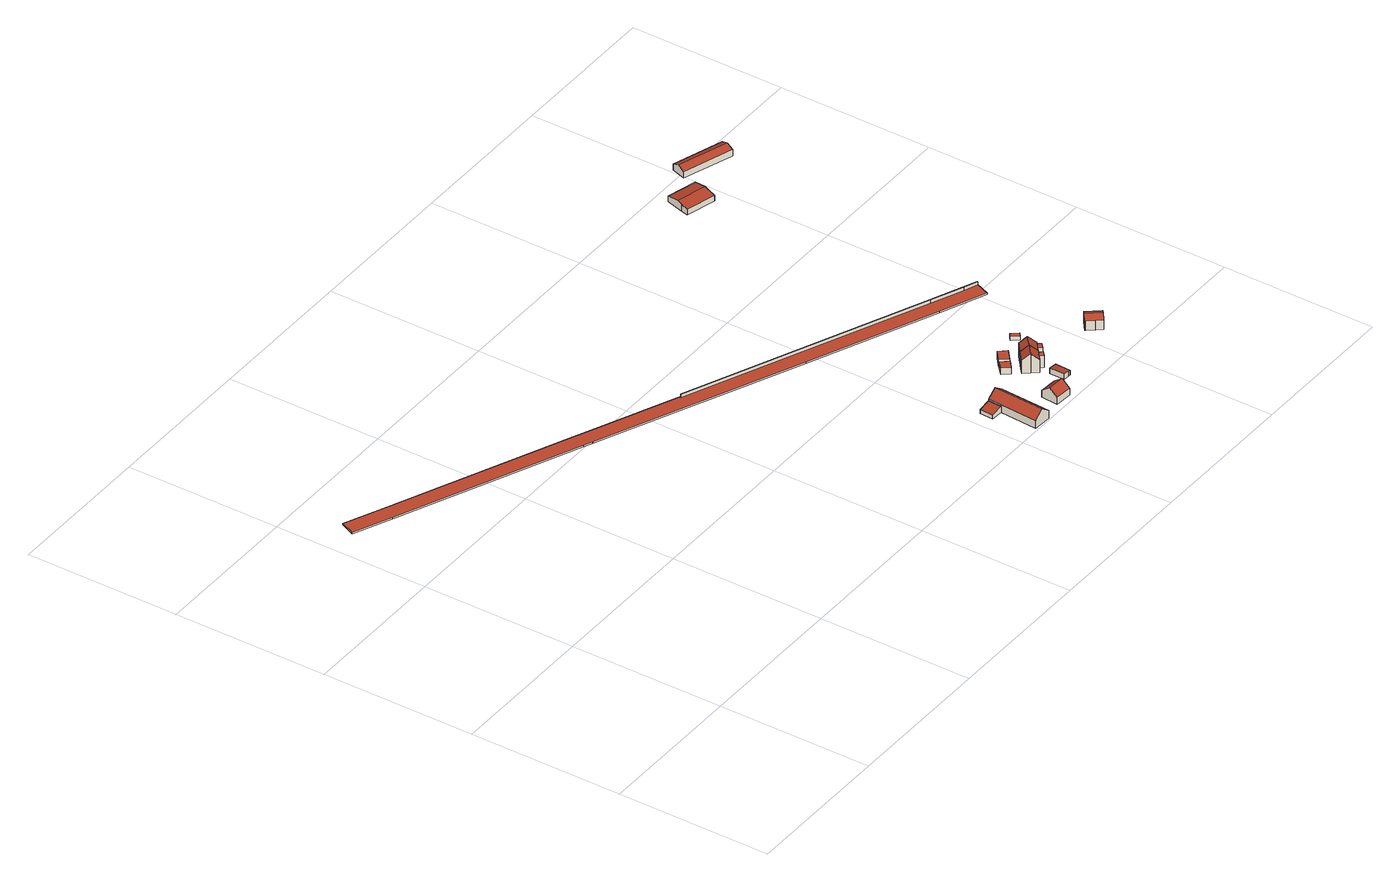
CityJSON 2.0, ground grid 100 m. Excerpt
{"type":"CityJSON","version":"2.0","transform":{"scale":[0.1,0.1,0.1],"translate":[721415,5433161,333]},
"CityObjects":{
"building1":{"type":"Building","attributes":{"Gemeindeschluessel":"09362000","HoeheDach":"351.031","HoeheGrund":"333.483","Methode":"1000","NiedrigsteTraufeDesGebaeudes":"351.031","Geometrietyp2DReferenz":"3000","measuredHeight":17.55,"function":"53001_1800","roofType":"1000"},"geometry":[{"type":"Solid","lod":"2","boundaries":[[[[0,1,2,3]],[[4,5,6,7]],[[8,9,10,11]],[[12,13,14,15]],[[15,14,9,8]],[[16,17,18,19]],[[20,21,22,23]],[[11,10,24,25]],[[3,2,5,4]],[[26,27,28,29]],[[7,6,30,31]],[[31,30,27,26]],[[23,22,13,12]],[[25,16,19,0,3,4,7,31,26,29,20,23,12,15,8,11]],[[25,24,17,16]],[[19,18,1,0]],[[29,28,21,20]],[[10,9,14,13,22,21,28,27,30,6,5,2,1,18,17,24]]]],"semantics":{"surfaces":[{"type":"WallSurface","Flaeche":"1.108","Z_MAX":"17.547","Z_MAX_ASL":"351.031","Z_MIN":"16.548","Z_MIN_ASL":"350.031"},{"type":"WallSurface","Flaeche":"2475.407","Z_MAX":"17.547","Z_MAX_ASL":"351.031","Z_MIN":"16.548","Z_MIN_ASL":"350.031"},{"type":"WallSurface","Flaeche":"2209.420","Z_MAX":"17.547","Z_MAX_ASL":"351.031","Z_MIN":"16.548","Z_MIN_ASL":"350.031"},{"type":"WallSurface","Flaeche":"0.998","Z_MAX":"17.547","Z_MAX_ASL":"351.031","Z_MIN":"16.548","Z_MIN_ASL":"350.031"},{"type":"WallSurface","Flaeche":"109.262","Z_MAX":"17.547","Z_MAX_ASL":"351.031","Z_MIN":"16.548","Z_MIN_ASL":"350.031"},{"type":"WallSurface","Flaeche":"467.337","Z_MAX":"17.547","Z_MAX_ASL":"351.031","Z_MIN":"16.548","Z_MIN_ASL":"350.031"},{"type":"WallSurface","Flaeche":"1546.767","Z_MAX":"17.547","Z_MAX_ASL":"351.031","Z_MIN":"16.548","Z_MIN_ASL":"350.031"},{"type":"WallSurface","Flaeche":"467.722","Z_MAX":"17.547","Z_MAX_ASL":"351.031","Z_MIN":"16.548","Z_MIN_ASL":"350.031"},{"type":"WallSurface","Flaeche":"109.324","Z_MAX":"17.547","Z_MAX_ASL":"351.031","Z_MIN":"16.548","Z_MIN_ASL":"350.031"},{"type":"WallSurface","Flaeche":"175.474","Z_MAX":"17.547","Z_MAX_ASL":"351.031","Z_MIN":"16.548","Z_MIN_ASL":"350.031"},{"type":"WallSurface","Flaeche":"1546.288","Z_MAX":"17.547","Z_MAX_ASL":"351.031","Z_MIN":"16.548","Z_MIN_ASL":"350.031"},{"type":"WallSurface","Flaeche":"559.697","Z_MAX":"17.547","Z_MAX_ASL":"351.031","Z_MIN":"16.548","Z_MIN_ASL":"350.031"},{"type":"WallSurface","Flaeche":"2476.059","Z_MAX":"17.547","Z_MAX_ASL":"351.031","Z_MIN":"16.548","Z_MIN_ASL":"350.031"},{"type":"GroundSurface","Flaeche":"4200.213","Z_MAX":"16.548","Z_MAX_ASL":"350.031","Z_MIN":"16.548","Z_MIN_ASL":"350.031"},{"type":"WallSurface","Flaeche":"175.462","Z_MAX":"17.547","Z_MAX_ASL":"351.031","Z_MIN":"16.548","Z_MIN_ASL":"350.031"},{"type":"WallSurface","Flaeche":"2209.569","Z_MAX":"17.547","Z_MAX_ASL":"351.031","Z_MIN":"16.548","Z_MIN_ASL":"350.031"},{"type":"WallSurface","Flaeche":"560.020","Z_MAX":"17.547","Z_MAX_ASL":"351.031","Z_MIN":"16.548","Z_MIN_ASL":"350.031"},{"type":"RoofSurface","Dachneigung":"90.000","Dachorientierung":"-1.000","Flaeche":"4200.213","Z_MAX":"17.547","Z_MAX_ASL":"351.031","Z_MIN":"17.547","Z_MIN_ASL":"351.031"}],"values":[[0,1,2,3,4,5,6,7,8,9,10,11,12,13,14,15,16,17]]}}]},
"building2":{"type":"Building","attributes":{"Gemeindeschluessel":"09362000","HoeheDach":"338.190","HoeheGrund":"333.960","Methode":"2000","NiedrigsteTraufeDesGebaeudes":"336.560","Geometrietyp2DReferenz":"3000","measuredHeight":4.23,"function":"31001_2000","roofType":"2100"},"geometry":[{"type":"Solid","lod":"2","boundaries":[[[[32,33,34,35]],[[36,37,33,32]],[[38,39,37,36]],[[35,34,39,38]],[[35,38,36,32]],[[33,37,39,34]]]],"semantics":{"surfaces":[{"type":"WallSurface","Flaeche":"26.987","Z_MAX":"4.230","Z_MAX_ASL":"338.190","Z_MIN":"0.000","Z_MIN_ASL":"333.960"},{"type":"WallSurface","Flaeche":"37.849","Z_MAX":"4.230","Z_MAX_ASL":"338.190","Z_MIN":"0.000","Z_MIN_ASL":"333.960"},{"type":"WallSurface","Flaeche":"26.989","Z_MAX":"4.230","Z_MAX_ASL":"338.190","Z_MIN":"0.000","Z_MIN_ASL":"333.960"},{"type":"WallSurface","Flaeche":"23.293","Z_MAX":"2.600","Z_MAX_ASL":"336.560","Z_MIN":"0.000","Z_MIN_ASL":"333.960"},{"type":"GroundSurface","Flaeche":"70.757","Z_MAX":"0.000","Z_MAX_ASL":"333.960","Z_MIN":"0.000","Z_MIN_ASL":"333.960"},{"type":"RoofSurface","Dachneigung":"78.346","Dachorientierung":"273.515","Flaeche":"72.246","Z_MAX":"4.230","Z_MAX_ASL":"338.190","Z_MIN":"2.600","Z_MIN_ASL":"336.560"}],"values":[[0,1,2,3,4,5]]}}]},
"building3":{"type":"Building","attributes":{"Gemeindeschluessel":"09362000","HoeheDach":"343.960","HoeheGrund":"333.880","Methode":"2000","NiedrigsteTraufeDesGebaeudes":"339.255","Geometrietyp2DReferenz":"3000","measuredHeight":10.08,"function":"31001_2000","roofType":"3100"},"geometry":[{"type":"Solid","lod":"2","boundaries":[[[[40,41,42,43,44]],[[45,46,47,48]],[[43,49,50,44]],[[42,45,48,49,43]],[[44,50,51,40]],[[48,47,51,50,49]],[[40,51,47,46,41]],[[41,46,45,42]]]],"semantics":{"surfaces":[{"type":"GroundSurface","Flaeche":"400.640","Z_MAX":"0.000","Z_MAX_ASL":"333.880","Z_MIN":"0.000","Z_MIN_ASL":"333.880"},{"type":"RoofSurface","Dachneigung":"52.127","Dachorientierung":"93.525","Flaeche":"253.626","Z_MAX":"10.080","Z_MAX_ASL":"343.960","Z_MIN":"5.375","Z_MIN_ASL":"339.255"},{"type":"WallSurface","Flaeche":"130.966","Z_MAX":"5.390","Z_MAX_ASL":"339.270","Z_MIN":"0.000","Z_MIN_ASL":"333.880"},{"type":"WallSurface","Flaeche":"93.214","Z_MAX":"10.080","Z_MAX_ASL":"343.960","Z_MIN":"0.000","Z_MIN_ASL":"333.880"},{"type":"WallSurface","Flaeche":"48.224","Z_MAX":"5.390","Z_MAX_ASL":"339.270","Z_MIN":"0.000","Z_MIN_ASL":"333.880"},{"type":"RoofSurface","Dachneigung":"52.129","Dachorientierung":"273.526","Flaeche":"253.904","Z_MAX":"10.080","Z_MAX_ASL":"343.960","Z_MIN":"5.389","Z_MIN_ASL":"339.269"},{"type":"WallSurface","Flaeche":"93.399","Z_MAX":"10.080","Z_MAX_ASL":"343.960","Z_MIN":"0.000","Z_MIN_ASL":"333.880"},{"type":"WallSurface","Flaeche":"178.819","Z_MAX":"5.404","Z_MAX_ASL":"339.284","Z_MIN":"0.000","Z_MIN_ASL":"333.880"}],"values":[[0,1,2,3,4,5,6,7]]}}]},
"building4":{"type":"Building","attributes":{"Gemeindeschluessel":"09362000","HoeheDach":"353.010","HoeheGrund":"350.320","Methode":"2000","NiedrigsteTraufeDesGebaeudes":"353.010","Geometrietyp2DReferenz":"3000","measuredHeight":2.69,"function":"51009_1700","roofType":"1000"},"geometry":[{"type":"Solid","lod":"2","boundaries":[[[[52,53,54,55]],[[56,57,53,52]],[[58,59,60,61]],[[62,63,64,65]],[[56,52,55,66,58,61,62,65]],[[66,67,59,58]],[[65,64,57,56]],[[64,63,60,59,67,54,53,57]],[[55,54,67,66]],[[61,60,63,62]]]],"semantics":{"surfaces":[{"type":"WallSurface","Flaeche":"444.418","Z_MAX":"2.690","Z_MAX_ASL":"353.010","Z_MIN":"0.000","Z_MIN_ASL":"350.320"},{"type":"WallSurface","Flaeche":"1.347","Z_MAX":"2.690","Z_MAX_ASL":"353.010","Z_MIN":"0.000","Z_MIN_ASL":"350.320"},{"type":"WallSurface","Flaeche":"1.345","Z_MAX":"2.690","Z_MAX_ASL":"353.010","Z_MIN":"0.000","Z_MIN_ASL":"350.320"},{"type":"WallSurface","Flaeche":"58.465","Z_MAX":"2.690","Z_MAX_ASL":"353.010","Z_MIN":"0.000","Z_MIN_ASL":"350.320"},{"type":"GroundSurface","Flaeche":"98.501","Z_MAX":"0.000","Z_MAX_ASL":"350.320","Z_MIN":"0.000","Z_MIN_ASL":"350.320"},{"type":"WallSurface","Flaeche":"26.283","Z_MAX":"2.690","Z_MAX_ASL":"353.010","Z_MIN":"0.000","Z_MIN_ASL":"350.320"},{"type":"RoofSurface","Dachneigung":"90.000","Dachorientierung":"-1.000","Flaeche":"98.501","Z_MAX":"2.690","Z_MAX_ASL":"353.010","Z_MIN":"2.690","Z_MIN_ASL":"353.010"},{"type":"WallSurface","Flaeche":"58.452","Z_MAX":"2.690","Z_MAX_ASL":"353.010","Z_MIN":"0.000","Z_MIN_ASL":"350.320"},{"type":"WallSurface","Flaeche":"26.300","Z_MAX":"2.690","Z_MAX_ASL":"353.010","Z_MIN":"0.000","Z_MIN_ASL":"350.320"}],"values":[[0,1,2,3,4,5,0,6,7,8]]}}]},
"building5":{"type":"Building","attributes":{"Gemeindeschluessel":"09362000","HoeheDach":"343.425","HoeheGrund":"334.650","Methode":"1000","NiedrigsteTraufeDesGebaeudes":"339.077","Geometrietyp2DReferenz":"3000","measuredHeight":8.78,"function":"31001_2000","roofType":"3100"},"geometry":[{"type":"Solid","lod":"2","boundaries":[[[[68,69,70,71]],[[70,69,72,73]],[[68,71,74,75]],[[76,77,75,74]],[[71,70,73,76,74]],[[77,72,69,68,75]],[[76,73,72,77]]]],"semantics":{"surfaces":[{"type":"WallSurface","Flaeche":"50.925","Z_MAX":"4.594","Z_MAX_ASL":"339.244","Z_MIN":"0.000","Z_MIN_ASL":"334.650"},{"type":"GroundSurface","Flaeche":"126.923","Z_MAX":"0.000","Z_MAX_ASL":"334.650","Z_MIN":"0.000","Z_MIN_ASL":"334.650"},{"type":"RoofSurface","Dachneigung":"52.472","Dachorientierung":"183.685","Flaeche":"79.493","Z_MAX":"8.775","Z_MAX_ASL":"343.425","Z_MIN":"4.427","Z_MIN_ASL":"339.077"},{"type":"RoofSurface","Dachneigung":"52.470","Dachorientierung":"3.685","Flaeche":"80.555","Z_MAX":"8.775","Z_MAX_ASL":"343.425","Z_MIN":"4.499","Z_MIN_ASL":"339.149"},{"type":"WallSurface","Flaeche":"74.364","Z_MAX":"8.775","Z_MAX_ASL":"343.425","Z_MIN":"0.000","Z_MIN_ASL":"334.650"},{"type":"WallSurface","Flaeche":"73.340","Z_MAX":"8.775","Z_MAX_ASL":"343.425","Z_MIN":"0.000","Z_MIN_ASL":"334.650"},{"type":"WallSurface","Flaeche":"51.904","Z_MAX":"4.499","Z_MAX_ASL":"339.149","Z_MIN":"0.000","Z_MIN_ASL":"334.650"}],"values":[[0,1,2,3,4,5,6]]}}]},
"building6":{"type":"Building","attributes":{"Gemeindeschluessel":"09362000","HoeheDach":"339.000","HoeheGrund":"334.426","Methode":"2000","NiedrigsteTraufeDesGebaeudes":"339.000","Geometrietyp2DReferenz":"3000","measuredHeight":4.57,"function":"31001_2463","roofType":"1000","storeysAboveGround":1},"geometry":[{"type":"Solid","lod":"2","boundaries":[[[[78,79,80,81]],[[79,82,83,80]],[[81,84,85,78]],[[81,80,83,84]],[[85,82,79,78]],[[84,83,82,85]]]],"semantics":{"surfaces":[{"type":"WallSurface","Flaeche":"27.451","Z_MAX":"4.574","Z_MAX_ASL":"339.000","Z_MIN":"0.004","Z_MIN_ASL":"334.430"},{"type":"RoofSurface","Dachneigung":"90.000","Dachorientierung":"-1.000","Flaeche":"35.912","Z_MAX":"4.574","Z_MAX_ASL":"339.000","Z_MIN":"4.574","Z_MIN_ASL":"339.000"},{"type":"GroundSurface","Flaeche":"35.912","Z_MAX":"0.004","Z_MAX_ASL":"334.430","Z_MIN":"0.004","Z_MIN_ASL":"334.430"},{"type":"WallSurface","Flaeche":"27.322","Z_MAX":"4.574","Z_MAX_ASL":"339.000","Z_MIN":"0.004","Z_MIN_ASL":"334.430"}],"values":[[0,1,2,3,3,0]]}}]},
"building7":{"type":"Building","attributes":{"Gemeindeschluessel":"09362000","HoeheDach":"338.513","HoeheGrund":"334.666","Methode":"1000","NiedrigsteTraufeDesGebaeudes":"337.944","Geometrietyp2DReferenz":"3000","measuredHeight":3.85,"function":"31001_2000","roofType":"1000"},"geometry":[{"type":"Solid","lod":"2","boundaries":[[[[86,87,88,89]],[[87,90,91,92,88]],[[93,91,90,94]],[[89,88,92,95]],[[89,95,93,94,86]],[[94,90,87,86]],[[95,92,91,93]]]],"semantics":{"surfaces":[{"type":"WallSurface","Flaeche":"13.792","Z_MAX":"3.847","Z_MAX_ASL":"338.513","Z_MIN":"0.000","Z_MIN_ASL":"334.666"},{"type":"RoofSurface","Dachneigung":"84.083","Dachorientierung":"92.472","Flaeche":"55.010","Z_MAX":"3.847","Z_MAX_ASL":"338.513","Z_MIN":"3.278","Z_MIN_ASL":"337.944"},{"type":"WallSurface","Flaeche":"32.618","Z_MAX":"3.279","Z_MAX_ASL":"337.945","Z_MIN":"0.000","Z_MIN_ASL":"334.666"},{"type":"WallSurface","Flaeche":"38.348","Z_MAX":"3.847","Z_MAX_ASL":"338.513","Z_MIN":"0.000","Z_MIN_ASL":"334.666"},{"type":"GroundSurface","Flaeche":"54.717","Z_MAX":"0.000","Z_MAX_ASL":"334.666","Z_MIN":"0.000","Z_MIN_ASL":"334.666"},{"type":"WallSurface","Flaeche":"5.726","Z_MAX":"3.455","Z_MAX_ASL":"338.121","Z_MIN":"0.000","Z_MIN_ASL":"334.666"},{"type":"WallSurface","Flaeche":"19.552","Z_MAX":"3.847","Z_MAX_ASL":"338.513","Z_MIN":"0.000","Z_MIN_ASL":"334.666"}],"values":[[0,1,2,3,4,5,6]]}}]},
"building8":{"type":"Building","attributes":{"Gemeindeschluessel":"09362000","HoeheDach":"347.805","HoeheGrund":"334.360","Methode":"2000","NiedrigsteTraufeDesGebaeudes":"342.600","Geometrietyp2DReferenz":"3000","measuredHeight":13.45,"function":"31001_1000","roofType":"3100","storeysAboveGround":3},"address":[{"Country":"Germany","Locality":"Regensburg","ThoroughfareName":"Bei der Schanze 4a"}],"geometry":[{"type":"Solid","lod":"2","boundaries":[[[[96,97,98,99,100,101]],[[100,99,102,103]],[[104,103,102,105,106]],[[107,108,96,101]],[[108,104,106,109,110,111,112,113,114,97,96]],[[115,116,117,118,119]],[[120,105,102,99,98,116,115]],[[112,118,117,113]],[[106,105,120,109]],[[116,98,97,114,113,117]],[[108,107,103,104]],[[107,101,100,103]],[[110,115,119,111]],[[109,120,115,110]],[[111,119,118,112]]]],"semantics":{"surfaces":[{"type":"WallSurface","Flaeche":"24.727","Z_MAX":"9.272","Z_MAX_ASL":"343.632","Z_MIN":"0.000","Z_MIN_ASL":"334.360"},{"type":"WallSurface","Flaeche":"4.016","Z_MAX":"9.240","Z_MAX_ASL":"343.600","Z_MIN":"8.240","Z_MIN_ASL":"342.600"},{"type":"WallSurface","Flaeche":"0.454","Z_MAX":"9.280","Z_MAX_ASL":"343.640","Z_MIN":"0.000","Z_MIN_ASL":"334.360"},{"type":"WallSurface","Flaeche":"32.918","Z_MAX":"8.240","Z_MAX_ASL":"342.600","Z_MIN":"0.000","Z_MIN_ASL":"334.360"},{"type":"GroundSurface","Flaeche":"96.524","Z_MAX":"0.000","Z_MAX_ASL":"334.360","Z_MIN":"0.000","Z_MIN_ASL":"334.360"},{"type":"RoofSurface","Dachneigung":"50.334","Dachorientierung":"319.488","Flaeche":"54.530","Z_MAX":"13.445","Z_MAX_ASL":"347.805","Z_MIN":"9.278","Z_MIN_ASL":"343.638"},{"type":"RoofSurface","Dachneigung":"50.305","Dachorientierung":"139.531","Flaeche":"55.524","Z_MAX":"13.445","Z_MAX_ASL":"347.805","Z_MIN":"9.240","Z_MIN_ASL":"343.600"},{"type":"WallSurface","Flaeche":"28.898","Z_MAX":"9.282","Z_MAX_ASL":"343.641","Z_MIN":"0.000","Z_MIN_ASL":"334.360"},{"type":"WallSurface","Flaeche":"41.828","Z_MAX":"9.280","Z_MAX_ASL":"343.640","Z_MIN":"0.000","Z_MIN_ASL":"334.360"},{"type":"WallSurface","Flaeche":"114.102","Z_MAX":"13.445","Z_MAX_ASL":"347.805","Z_MIN":"0.000","Z_MIN_ASL":"334.360"},{"type":"WallSurface","Flaeche":"24.206","Z_MAX":"8.240","Z_MAX_ASL":"342.600","Z_MIN":"0.000","Z_MIN_ASL":"334.360"},{"type":"RoofSurface","Dachneigung":"90.000","Dachorientierung":"-1.000","Flaeche":"11.806","Z_MAX":"8.240","Z_MAX_ASL":"342.600","Z_MIN":"8.240","Z_MIN_ASL":"342.600"},{"type":"WallSurface","Flaeche":"56.965","Z_MAX":"13.440","Z_MAX_ASL":"347.799","Z_MIN":"0.000","Z_MIN_ASL":"334.360"},{"type":"WallSurface","Flaeche":"57.120","Z_MAX":"13.440","Z_MAX_ASL":"347.799","Z_MIN":"0.000","Z_MIN_ASL":"334.360"},{"type":"WallSurface","Flaeche":"48.244","Z_MAX":"9.282","Z_MAX_ASL":"343.641","Z_MIN":"0.000","Z_MIN_ASL":"334.360"}],"values":[[0,1,2,3,4,5,6,7,8,9,10,11,12,13,14]]}}]},
"building9":{"type":"Building","attributes":{"Gemeindeschluessel":"09362000","HoeheDach":"339.000","HoeheGrund":"334.149","Methode":"2000","NiedrigsteTraufeDesGebaeudes":"339.000","Geometrietyp2DReferenz":"3000","measuredHeight":4.85,"function":"31001_2463","roofType":"1000","storeysAboveGround":1},"geometry":[{"type":"Solid","lod":"2","boundaries":[[[[121,122,123,124]],[[125,121,124,126]],[[126,127,128,125]],[[127,123,122,128]],[[126,124,123,127]],[[128,122,121,125]]]],"semantics":{"surfaces":[{"type":"RoofSurface","Dachneigung":"90.000","Dachorientierung":"-1.000","Flaeche":"47.843","Z_MAX":"4.851","Z_MAX_ASL":"339.000","Z_MIN":"4.851","Z_MIN_ASL":"339.000"},{"type":"WallSurface","Flaeche":"29.133","Z_MAX":"4.851","Z_MAX_ASL":"339.000","Z_MIN":"0.001","Z_MIN_ASL":"334.150"},{"type":"GroundSurface","Flaeche":"47.843","Z_MAX":"0.001","Z_MAX_ASL":"334.150","Z_MIN":"0.001","Z_MIN_ASL":"334.150"},{"type":"WallSurface","Flaeche":"29.138","Z_MAX":"4.851","Z_MAX_ASL":"339.000","Z_MIN":"0.001","Z_MIN_ASL":"334.150"},{"type":"WallSurface","Flaeche":"38.660","Z_MAX":"4.851","Z_MAX_ASL":"339.000","Z_MIN":"0.001","Z_MIN_ASL":"334.150"},{"type":"WallSurface","Flaeche":"38.591","Z_MAX":"4.851","Z_MAX_ASL":"339.000","Z_MIN":"0.001","Z_MIN_ASL":"334.150"}],"values":[[0,1,2,3,4,5]]}}]},
"building10":{"type":"Building","attributes":{"Gemeindeschluessel":"09362000","HoeheDach":"347.802","HoeheGrund":"334.220","Methode":"2000","NiedrigsteTraufeDesGebaeudes":"342.500","Geometrietyp2DReferenz":"3000","measuredHeight":13.58,"function":"31001_1000","roofType":"3100","storeysAboveGround":3},"address":[{"Country":"Germany","Locality":"Regensburg","ThoroughfareName":"Bei der Schanze 4"}],"geometry":[{"type":"Solid","lod":"2","boundaries":[[[[98,129,130,131,132,133,134,116]],[[135,131,130,136]],[[137,133,132,138]],[[139,140,141,142,143,144,145,137,138,146,147]],[[148,149,135,136]],[[144,150,134,145]],[[139,129,98,140]],[[146,138,132,131,135,149]],[[141,140,98,116,117,142]],[[142,117,151,143]],[[139,147,148,136,130,129]],[[145,134,133,137]],[[143,151,150,144]],[[146,149,148,147]],[[116,134,150,151,117]]]],"semantics":{"surfaces":[{"type":"RoofSurface","Dachneigung":"50.394","Dachorientierung":"139.391","Flaeche":"53.552","Z_MAX":"13.582","Z_MAX_ASL":"347.802","Z_MIN":"9.380","Z_MIN_ASL":"343.600"},{"type":"WallSurface","Flaeche":"4.448","Z_MAX":"9.380","Z_MAX_ASL":"343.600","Z_MIN":"8.280","Z_MIN_ASL":"342.500"},{"type":"WallSurface","Flaeche":"3.006","Z_MAX":"9.428","Z_MAX_ASL":"343.648","Z_MIN":"0.000","Z_MIN_ASL":"334.220"},{"type":"GroundSurface","Flaeche":"94.550","Z_MAX":"0.000","Z_MAX_ASL":"334.220","Z_MIN":"0.000","Z_MIN_ASL":"334.220"},{"type":"RoofSurface","Dachneigung":"90.000","Dachorientierung":"-1.000","Flaeche":"11.862","Z_MAX":"8.280","Z_MAX_ASL":"342.500","Z_MIN":"8.280","Z_MIN_ASL":"342.500"},{"type":"WallSurface","Flaeche":"57.633","Z_MAX":"13.571","Z_MAX_ASL":"347.791","Z_MIN":"0.000","Z_MIN_ASL":"334.220"},{"type":"WallSurface","Flaeche":"35.469","Z_MAX":"9.421","Z_MAX_ASL":"343.641","Z_MIN":"0.000","Z_MIN_ASL":"334.220"},{"type":"WallSurface","Flaeche":"24.643","Z_MAX":"9.425","Z_MAX_ASL":"343.645","Z_MIN":"0.000","Z_MIN_ASL":"334.220"},{"type":"WallSurface","Flaeche":"115.508","Z_MAX":"13.582","Z_MAX_ASL":"347.802","Z_MIN":"0.000","Z_MIN_ASL":"334.220"},{"type":"WallSurface","Flaeche":"29.344","Z_MAX":"9.425","Z_MAX_ASL":"343.645","Z_MIN":"0.000","Z_MIN_ASL":"334.220"},{"type":"WallSurface","Flaeche":"24.663","Z_MAX":"9.421","Z_MAX_ASL":"343.641","Z_MIN":"0.000","Z_MIN_ASL":"334.220"},{"type":"WallSurface","Flaeche":"57.662","Z_MAX":"13.571","Z_MAX_ASL":"347.791","Z_MIN":"0.000","Z_MIN_ASL":"334.220"},{"type":"WallSurface","Flaeche":"48.988","Z_MAX":"9.425","Z_MAX_ASL":"343.645","Z_MIN":"0.000","Z_MIN_ASL":"334.220"},{"type":"WallSurface","Flaeche":"33.822","Z_MAX":"8.280","Z_MAX_ASL":"342.500","Z_MIN":"0.000","Z_MIN_ASL":"334.220"},{"type":"RoofSurface","Dachneigung":"50.349","Dachorientierung":"319.488","Flaeche":"53.807","Z_MAX":"13.582","Z_MAX_ASL":"347.802","Z_MIN":"9.421","Z_MIN_ASL":"343.641"}],"values":[[0,1,2,3,4,5,6,7,8,9,10,11,12,13,14]]}}]},
"building11":{"type":"Building","attributes":{"Gemeindeschluessel":"09362000","HoeheDach":"338.771","HoeheGrund":"335.880","Methode":"1000","NiedrigsteTraufeDesGebaeudes":"338.771","Geometrietyp2DReferenz":"3000","measuredHeight":2.89,"function":"31001_2523","roofType":"1000"},"address":[{"Country":"Germany","Locality":"Regensburg","ThoroughfareName":"Bei der Schanze 1b"}],"geometry":[{"type":"Solid","lod":"2","boundaries":[[[[152,153,154,155]],[[156,155,154,157]],[[158,153,152,159]],[[158,159,156,157]],[[159,152,155,156]],[[153,158,157,154]]]],"semantics":{"surfaces":[{"type":"WallSurface","Flaeche":"8.463","Z_MAX":"2.891","Z_MAX_ASL":"338.771","Z_MIN":"-0.000","Z_MIN_ASL":"335.880"},{"type":"GroundSurface","Flaeche":"16.690","Z_MAX":"-0.000","Z_MAX_ASL":"335.880","Z_MIN":"-0.000","Z_MIN_ASL":"335.880"},{"type":"RoofSurface","Dachneigung":"90.000","Dachorientierung":"-1.000","Flaeche":"16.690","Z_MAX":"2.891","Z_MAX_ASL":"338.771","Z_MIN":"2.891","Z_MIN_ASL":"338.771"},{"type":"WallSurface","Flaeche":"8.526","Z_MAX":"2.891","Z_MAX_ASL":"338.771","Z_MIN":"-0.000","Z_MIN_ASL":"335.880"},{"type":"WallSurface","Flaeche":"16.420","Z_MAX":"2.891","Z_MAX_ASL":"338.771","Z_MIN":"-0.000","Z_MIN_ASL":"335.880"},{"type":"WallSurface","Flaeche":"16.433","Z_MAX":"2.891","Z_MAX_ASL":"338.771","Z_MIN":"-0.000","Z_MIN_ASL":"335.880"}],"values":[[0,1,2,3,4,5]]}}]},
"building12":{"type":"Building","attributes":{"Gemeindeschluessel":"09362000","HoeheDach":"345.400","HoeheGrund":"336.667","Methode":"2000","NiedrigsteTraufeDesGebaeudes":"343.519","Geometrietyp2DReferenz":"3000","measuredHeight":8.73,"function":"31001_1000","roofType":"3100"},"address":[{"Country":"Germany","Locality":"Regensburg","ThoroughfareName":"Bei der Schanze 1a"}],"geometry":[{"type":"Solid","lod":"2","boundaries":[[[[160,161,162,163]],[[163,162,164,165,166]],[[167,160,163,166,168,169]],[[164,162,161,170]],[[166,165,171,168]],[[168,171,172,169]],[[169,172,173,167]],[[167,173,170,161,160]],[[172,171,165,164,170,173]]]],"semantics":{"surfaces":[{"type":"WallSurface","Flaeche":"72.732","Z_MAX":"6.855","Z_MAX_ASL":"343.522","Z_MIN":"0.003","Z_MIN_ASL":"336.670"},{"type":"WallSurface","Flaeche":"67.646","Z_MAX":"8.733","Z_MAX_ASL":"345.400","Z_MIN":"0.003","Z_MIN_ASL":"336.670"},{"type":"GroundSurface","Flaeche":"92.168","Z_MAX":"0.003","Z_MAX_ASL":"336.670","Z_MIN":"0.003","Z_MIN_ASL":"336.670"},{"type":"RoofSurface","Dachneigung":"66.620","Dachorientierung":"51.003","Flaeche":"50.247","Z_MAX":"8.733","Z_MAX_ASL":"345.400","Z_MIN":"6.855","Z_MIN_ASL":"343.522"},{"type":"WallSurface","Flaeche":"31.926","Z_MAX":"6.859","Z_MAX_ASL":"343.525","Z_MIN":"0.003","Z_MIN_ASL":"336.670"},{"type":"WallSurface","Flaeche":"38.397","Z_MAX":"6.859","Z_MAX_ASL":"343.525","Z_MIN":"0.003","Z_MIN_ASL":"336.670"},{"type":"WallSurface","Flaeche":"2.430","Z_MAX":"6.856","Z_MAX_ASL":"343.523","Z_MIN":"0.003","Z_MIN_ASL":"336.670"},{"type":"WallSurface","Flaeche":"67.742","Z_MAX":"8.733","Z_MAX_ASL":"345.400","Z_MIN":"0.003","Z_MIN_ASL":"336.670"},{"type":"RoofSurface","Dachneigung":"66.620","Dachorientierung":"231.003","Flaeche":"50.165","Z_MAX":"8.733","Z_MAX_ASL":"345.400","Z_MIN":"6.852","Z_MIN_ASL":"343.519"}],"values":[[0,1,2,3,4,5,6,7,8]]}}]},
"building13":{"type":"Building","attributes":{"Gemeindeschluessel":"09362000","HoeheDach":"339.430","HoeheGrund":"333.850","Methode":"1000","NiedrigsteTraufeDesGebaeudes":"337.811","Geometrietyp2DReferenz":"3000","measuredHeight":5.58,"function":"31001_2000","roofType":"3100"},"geometry":[{"type":"Solid","lod":"2","boundaries":[[[[174,175,176,177,178]],[[179,180,175,174]],[[178,177,181,182]],[[183,181,177,176]],[[174,178,182,184,185,179]],[[182,181,183,186,184]],[[187,186,183,176,175,180]],[[184,186,187,185]],[[185,187,180,179]]]],"semantics":{"surfaces":[{"type":"WallSurface","Flaeche":"55.771","Z_MAX":"5.580","Z_MAX_ASL":"339.430","Z_MIN":"0.000","Z_MIN_ASL":"333.850"},{"type":"WallSurface","Flaeche":"22.954","Z_MAX":"4.970","Z_MAX_ASL":"338.820","Z_MIN":"0.000","Z_MIN_ASL":"333.850"},{"type":"WallSurface","Flaeche":"79.773","Z_MAX":"3.963","Z_MAX_ASL":"337.813","Z_MIN":"0.000","Z_MIN_ASL":"333.850"},{"type":"RoofSurface","Dachneigung":"78.901","Dachorientierung":"15.294","Flaeche":"169.287","Z_MAX":"5.580","Z_MAX_ASL":"339.430","Z_MIN":"3.961","Z_MIN_ASL":"337.811"},{"type":"GroundSurface","Flaeche":"332.396","Z_MAX":"0.000","Z_MAX_ASL":"333.850","Z_MIN":"0.000","Z_MIN_ASL":"333.850"},{"type":"WallSurface","Flaeche":"55.596","Z_MAX":"5.580","Z_MAX_ASL":"339.430","Z_MIN":"0.000","Z_MIN_ASL":"333.850"},{"type":"RoofSurface","Dachneigung":"78.903","Dachorientierung":"195.299","Flaeche":"169.434","Z_MAX":"5.580","Z_MAX_ASL":"339.430","Z_MIN":"3.962","Z_MIN_ASL":"337.812"},{"type":"WallSurface","Flaeche":"23.098","Z_MAX":"4.976","Z_MAX_ASL":"338.826","Z_MIN":"0.000","Z_MIN_ASL":"333.850"},{"type":"WallSurface","Flaeche":"79.883","Z_MAX":"3.962","Z_MAX_ASL":"337.812","Z_MIN":"0.000","Z_MIN_ASL":"333.850"}],"values":[[0,1,2,3,4,5,6,7,8]]}}]},
"building14":{"type":"Building","attributes":{"Gemeindeschluessel":"09362000","HoeheDach":"340.004","HoeheGrund":"333.820","Methode":"1000","NiedrigsteTraufeDesGebaeudes":"338.014","Geometrietyp2DReferenz":"3000","measuredHeight":6.18,"function":"31001_2000","roofType":"3100"},"geometry":[{"type":"Solid","lod":"2","boundaries":[[[[188,189,190,191]],[[192,193,194,189,188]],[[194,193,195,196]],[[189,194,196,190]],[[197,195,193,192]],[[191,197,192,188]],[[191,190,196,195,197]]]],"semantics":{"surfaces":[{"type":"WallSurface","Flaeche":"144.749","Z_MAX":"4.196","Z_MAX_ASL":"338.016","Z_MIN":"0.000","Z_MIN_ASL":"333.820"},{"type":"WallSurface","Flaeche":"49.540","Z_MAX":"6.184","Z_MAX_ASL":"340.004","Z_MIN":"0.000","Z_MIN_ASL":"333.820"},{"type":"RoofSurface","Dachneigung":"67.370","Dachorientierung":"18.025","Flaeche":"178.266","Z_MAX":"6.184","Z_MAX_ASL":"340.004","Z_MIN":"4.194","Z_MIN_ASL":"338.014"},{"type":"RoofSurface","Dachneigung":"67.378","Dachorientierung":"198.028","Flaeche":"178.286","Z_MAX":"6.184","Z_MAX_ASL":"340.004","Z_MIN":"4.196","Z_MIN_ASL":"338.016"},{"type":"WallSurface","Flaeche":"144.721","Z_MAX":"4.197","Z_MAX_ASL":"338.017","Z_MIN":"0.000","Z_MIN_ASL":"333.820"},{"type":"GroundSurface","Flaeche":"329.116","Z_MAX":"0.000","Z_MAX_ASL":"333.820","Z_MIN":"0.000","Z_MIN_ASL":"333.820"},{"type":"WallSurface","Flaeche":"49.491","Z_MAX":"6.184","Z_MAX_ASL":"340.004","Z_MIN":"0.000","Z_MIN_ASL":"333.820"}],"values":[[0,1,2,3,4,5,6]]}}]}
},
"vertices":[
[1445,1977,170],[1445,1977,180],[1446,1977,180],[1446,1977,170],[1503,1951,170],[1503,1951,180],[2797,1391,180],[2797,1391,170],[1405,1885,170],[1405,1885,180],[249,2384,180],[249,2384,170],[1463,1860,170],[1463,1860,180],[1462,1860,180],[1462,1860,170],[46,2583,170],[46,2583,180],[289,2476,180],[289,2476,170],[3568,952,170],[3568,952,180],[2758,1299,180],[2758,1299,170],[5,2492,180],[5,2492,170],[3901,920,170],[3901,920,180],[3863,828,180],[3863,828,170],[3607,1044,180],[3607,1044,170],
[3169,259,10],[3169,259,52],[3090,264,36],[3090,264,10],[3175,348,10],[3175,348,52],[3096,353,10],[3096,353,36],
[3175,348,9],[3295,341,9],[3275,10,9],[3154,16,9],[3169,259,9],[3275,10,63],[3295,341,63],[3235,344,110],[3214,13,110],[3154,16,63],[3169,259,63],[3175,348,63],
[2092,1693,173],[2092,1693,200],[3610,1041,200],[3610,1041,173],[2090,1688,173],[2090,1688,200],[3901,920,173],[3901,920,200],[3899,916,200],[3899,916,173],[3808,950,173],[3808,950,200],[3608,1036,200],[3608,1036,173],[3810,955,173],[3810,955,200],
[3402,41,62],[3402,41,16],[3515,31,16],[3515,31,61],[3411,151,16],[3526,143,16],[3521,88,104],[3407,95,104],[3526,143,61],[3411,151,61],
[3495,414,14],[3495,414,60],[3456,460,60],[3456,460,14],[3540,453,60],[3501,499,60],[3501,499,14],[3540,453,14],
[3652,135,17],[3652,135,51],[3614,138,55],[3614,138,17],[3669,135,49],[3673,234,49],[3619,237,55],[3673,234,17],[3669,135,17],[3619,237,17],
[3680,323,14],[3661,346,14],[3661,346,106],[3661,345,106],[3661,345,96],[3680,323,96],[3630,319,106],[3630,319,96],[3630,319,14],[3630,320,106],[3630,320,14],[3649,297,96],[3649,297,14],[3596,290,14],[3563,329,14],[3531,367,14],[3570,400,14],[3594,421,14],[3627,383,14],[3563,329,148],[3627,383,148],[3594,421,106],[3570,400,106],[3531,367,106],[3596,290,106],
[3555,466,60],[3616,518,60],[3577,563,60],[3516,512,60],[3555,466,11],[3516,512,11],[3577,563,11],[3616,518,11],
[3689,370,106],[3690,370,106],[3720,396,106],[3720,397,106],[3722,399,106],[3690,437,148],[3720,396,95],[3690,370,95],[3722,399,12],[3720,397,12],[3689,370,12],[3661,346,12],[3627,383,12],[3594,421,12],[3618,441,12],[3657,475,12],[3690,437,12],[3740,374,12],[3709,348,12],[3709,348,95],[3740,374,95],[3657,475,106],[3618,441,106],
[3735,583,58],[3757,602,58],[3757,602,29],[3735,583,29],[3771,540,29],[3794,559,29],[3794,559,58],[3771,540,58],
[4107,341,37],[4107,341,105],[4174,258,105],[4174,258,37],[4140,231,124],[4106,204,105],[4106,204,37],[4039,286,37],[4077,240,37],[4042,283,37],[4073,313,124],[4077,240,105],[4042,283,105],[4039,286,105],
[3730,2806,9],[3730,2806,58],[3738,2836,64],[3760,2916,48],[3760,2916,9],[3716,2757,9],[3716,2757,48],[3954,2863,48],[3954,2863,9],[3932,2783,64],[3924,2753,9],[3911,2704,9],[3924,2753,58],[3911,2704,48],
[4322,2861,8],[4322,2861,50],[3994,2968,50],[3994,2968,8],[4351,2952,8],[4351,2952,50],[4337,2907,70],[4023,3059,50],[4009,3014,70],[4023,3059,8]
]}
